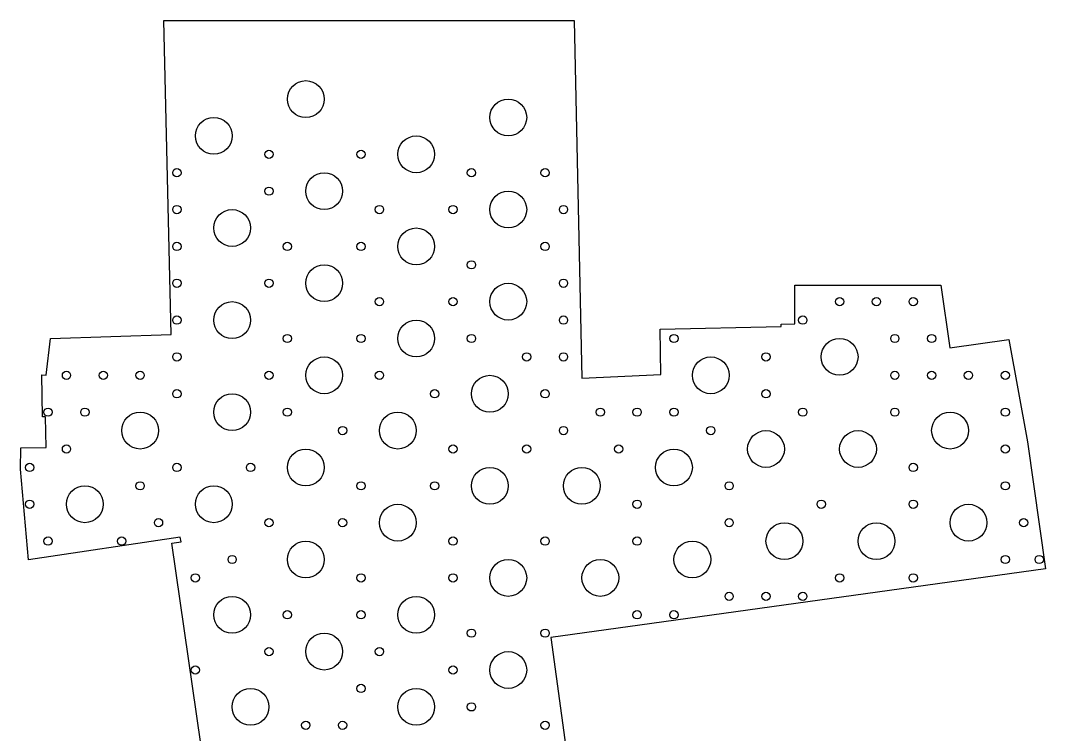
# Model space of a CAD drawing. Header units: metres. Extents: x 17798 to 17912, y 14035 to 14220.
# Drawn here: x 17800.3 to 17911.7, y 14142.5 to 14220 of the extents above; entities that cross this region are included whole.
import ezdxf

# ---------------------------------------------------------------- set-up
doc = ezdxf.new("R2010")
doc.units = ezdxf.units.M
for name, color, linetype in [('GC_RESULT_11EE5E9AF3', 3, 'Continuous'), ('GC_RESULT_1F93603DB5', 3, 'Continuous'), ('GC_SITE_BOUNDARY', 7, 'Continuous'), ('GC_TEST_GREEN_ZONE', 3, 'Continuous')]:
    doc.layers.add(name, color=color, linetype=linetype)

msp = doc.modelspace()

# ---------------------------------------------------------------- linework, layer by layer
at = {"layer": 'GC_RESULT_11EE5E9AF3', "true_color": 0x795c9c}
for centre in [(17827.3, 14205.47), (17837.3, 14205.47), (17817.3, 14203.47), (17849.3, 14203.47), (17857.3, 14203.47), (17827.3, 14201.47), (17817.3, 14199.47), (17839.3, 14199.47), (17847.3, 14199.47), (17859.3, 14199.47), (17817.3, 14195.47), (17829.3, 14195.47), (17837.3, 14195.47), (17857.3, 14195.47), (17849.3, 14193.47), (17817.3, 14191.47), (17827.3, 14191.47), (17859.3, 14191.47), (17839.3, 14189.47), (17847.3, 14189.47), (17889.3, 14189.47), (17893.3, 14189.47), (17897.3, 14189.47), (17817.3, 14187.47), (17859.3, 14187.47), (17885.3, 14187.47), (17829.3, 14185.47), (17837.3, 14185.47), (17849.3, 14185.47), (17871.3, 14185.47), (17895.3, 14185.47), (17899.3, 14185.47), (17817.3, 14183.47), (17855.3, 14183.47), (17859.3, 14183.47), (17881.3, 14183.47), (17805.3, 14181.47), (17809.3, 14181.47), (17813.3, 14181.47), (17827.3, 14181.47), (17839.3, 14181.47), (17895.3, 14181.47), (17899.3, 14181.47), (17903.3, 14181.47), (17907.3, 14181.47), (17817.3, 14179.47), (17845.3, 14179.47), (17857.3, 14179.47), (17881.3, 14179.47), (17803.3, 14177.47), (17807.3, 14177.47), (17829.3, 14177.47), (17863.3, 14177.47), (17867.3, 14177.47), (17871.3, 14177.47), (17885.3, 14177.47), (17895.3, 14177.47), (17907.3, 14177.47), (17835.3, 14175.47), (17859.3, 14175.47), (17875.3, 14175.47), (17805.3, 14173.47), (17847.3, 14173.47), (17855.3, 14173.47), (17865.3, 14173.47), (17907.3, 14173.47), (17801.3, 14171.47), (17817.3, 14171.47), (17825.3, 14171.47), (17897.3, 14171.47), (17813.3, 14169.47), (17837.3, 14169.47), (17845.3, 14169.47), (17877.3, 14169.47), (17907.3, 14169.47), (17801.3, 14167.47), (17867.3, 14167.47), (17887.3, 14167.47), (17897.3, 14167.47), (17815.3, 14165.47), (17827.3, 14165.47), (17835.3, 14165.47), (17877.3, 14165.47), (17909.3, 14165.47), (17803.3, 14163.47), (17811.3, 14163.47), (17847.3, 14163.47), (17857.3, 14163.47), (17867.3, 14163.47), (17823.3, 14161.47), (17907.3, 14161.47), (17910.99, 14161.47), (17819.3, 14159.47), (17837.3, 14159.47), (17847.3, 14159.47), (17889.3, 14159.47), (17897.3, 14159.47), (17877.3, 14157.47), (17881.3, 14157.47), (17885.3, 14157.47), (17829.3, 14155.47), (17837.3, 14155.47), (17867.3, 14155.47), (17871.3, 14155.47), (17849.3, 14153.47), (17857.3, 14153.47), (17827.3, 14151.47), (17839.3, 14151.47), (17819.3, 14149.47), (17847.3, 14149.47), (17837.3, 14147.47), (17849.3, 14145.47), (17831.3, 14143.47), (17835.3, 14143.47), (17857.3, 14143.47)]:
    msp.add_circle(centre, 0.45, dxfattribs=at)
at = {"layer": 'GC_RESULT_1F93603DB5', "true_color": 0x2c7553}
for centre in [(17831.3, 14211.47), (17853.3, 14209.47), (17821.3, 14207.47), (17843.3, 14205.47), (17833.3, 14201.47), (17853.3, 14199.47), (17823.3, 14197.47), (17843.3, 14195.47), (17833.3, 14191.47), (17853.3, 14189.47), (17823.3, 14187.47), (17843.3, 14185.47), (17889.3, 14183.47), (17833.3, 14181.47), (17875.3, 14181.47), (17851.3, 14179.47), (17823.3, 14177.47), (17813.3, 14175.47), (17841.3, 14175.47), (17901.3, 14175.47), (17881.3, 14173.47), (17891.3, 14173.47), (17831.3, 14171.47), (17871.3, 14171.47), (17851.3, 14169.47), (17861.3, 14169.47), (17807.3, 14167.47), (17821.3, 14167.47), (17841.3, 14165.47), (17903.3, 14165.47), (17883.3, 14163.47), (17893.3, 14163.47), (17831.3, 14161.47), (17873.3, 14161.47), (17853.3, 14159.47), (17863.3, 14159.47), (17823.3, 14155.47), (17843.3, 14155.47), (17833.3, 14151.47), (17853.3, 14149.47), (17825.3, 14145.47), (17843.3, 14145.47)]:
    msp.add_circle(centre, 2, dxfattribs=at)
at = {"layer": 'GC_SITE_BOUNDARY'}
msp.add_lwpolyline([(17820.79, 14135.2), (17816.76, 14163.25), (17817.75, 14163.4), (17817.67, 14163.9), (17801.16, 14161.43), (17800.3, 14171.27), (17800.33, 14173.61), (17803.08, 14173.62), (17803.03, 14176.97), (17802.69, 14176.97), (17802.61, 14181.54), (17803.11, 14181.47), (17803.57, 14185.48), (17816.67, 14185.91), (17815.88, 14220), (17860.45, 14220), (17861.31, 14181.18), (17869.87, 14181.55), (17869.8, 14186.48), (17882.95, 14186.78), (17882.95, 14187.02), (17884.44, 14187.05), (17884.44, 14191.25), (17900.29, 14191.27), (17901.27, 14184.44), (17907.68, 14185.36), (17909.72, 14174.25), (17911.67, 14160.46), (17867.61, 14154.34), (17857.94, 14153), (17860.26, 14136.06)], dxfattribs=at)
at = {"layer": 'GC_TEST_GREEN_ZONE'}
msp.add_lwpolyline([(17820.79, 14135.2), (17816.76, 14163.25), (17817.75, 14163.4), (17817.67, 14163.9), (17801.16, 14161.43), (17800.3, 14171.27), (17800.33, 14173.61), (17803.08, 14173.62), (17803.03, 14176.97), (17802.69, 14176.97), (17802.61, 14181.54), (17803.11, 14181.47), (17803.57, 14185.48), (17816.67, 14185.91), (17815.88, 14220), (17860.45, 14220), (17861.31, 14181.18), (17869.87, 14181.55), (17869.8, 14186.48), (17882.95, 14186.78), (17882.95, 14187.02), (17884.44, 14187.05), (17884.44, 14191.25), (17900.29, 14191.27), (17901.27, 14184.44), (17907.68, 14185.36), (17909.72, 14174.25), (17911.67, 14160.46), (17867.61, 14154.34), (17857.94, 14153), (17860.26, 14136.06)], dxfattribs=at)

doc.saveas('drawing.dxf')
